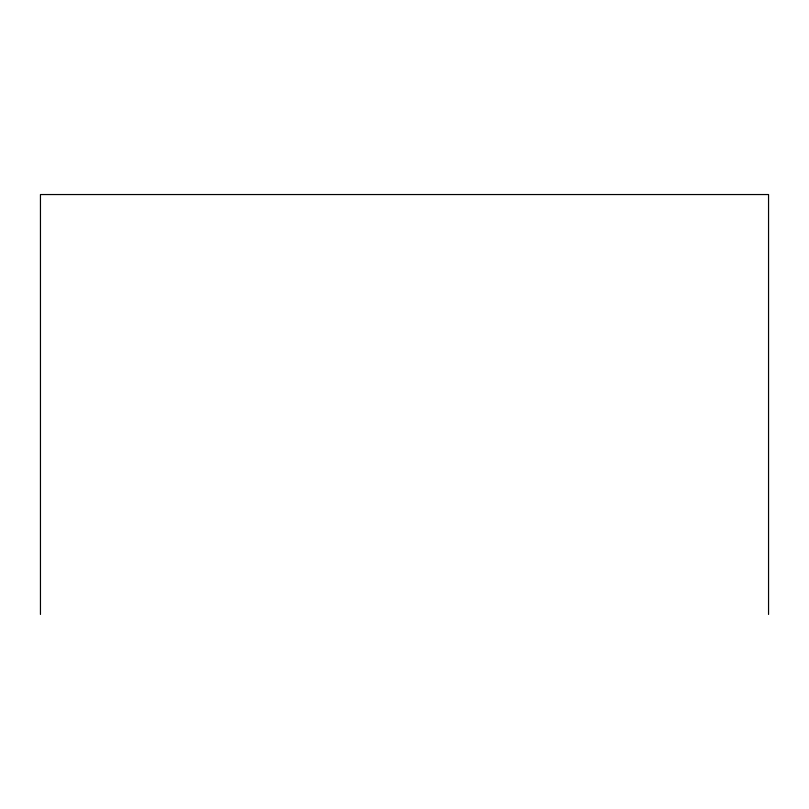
<?xml version="1.0" encoding="UTF-8"?>
<svg xmlns="http://www.w3.org/2000/svg" width="809" height="809" viewBox="0 0 809 809"><rect width="100%" height="100%" fill="white"/><g stroke="black" fill="none" stroke-linecap="round" stroke-linejoin="round"><path stroke-width="1.21" d="M768.55 614.456L768.55 194.544L40.45 194.544L40.45 614.456"/></g></svg>
